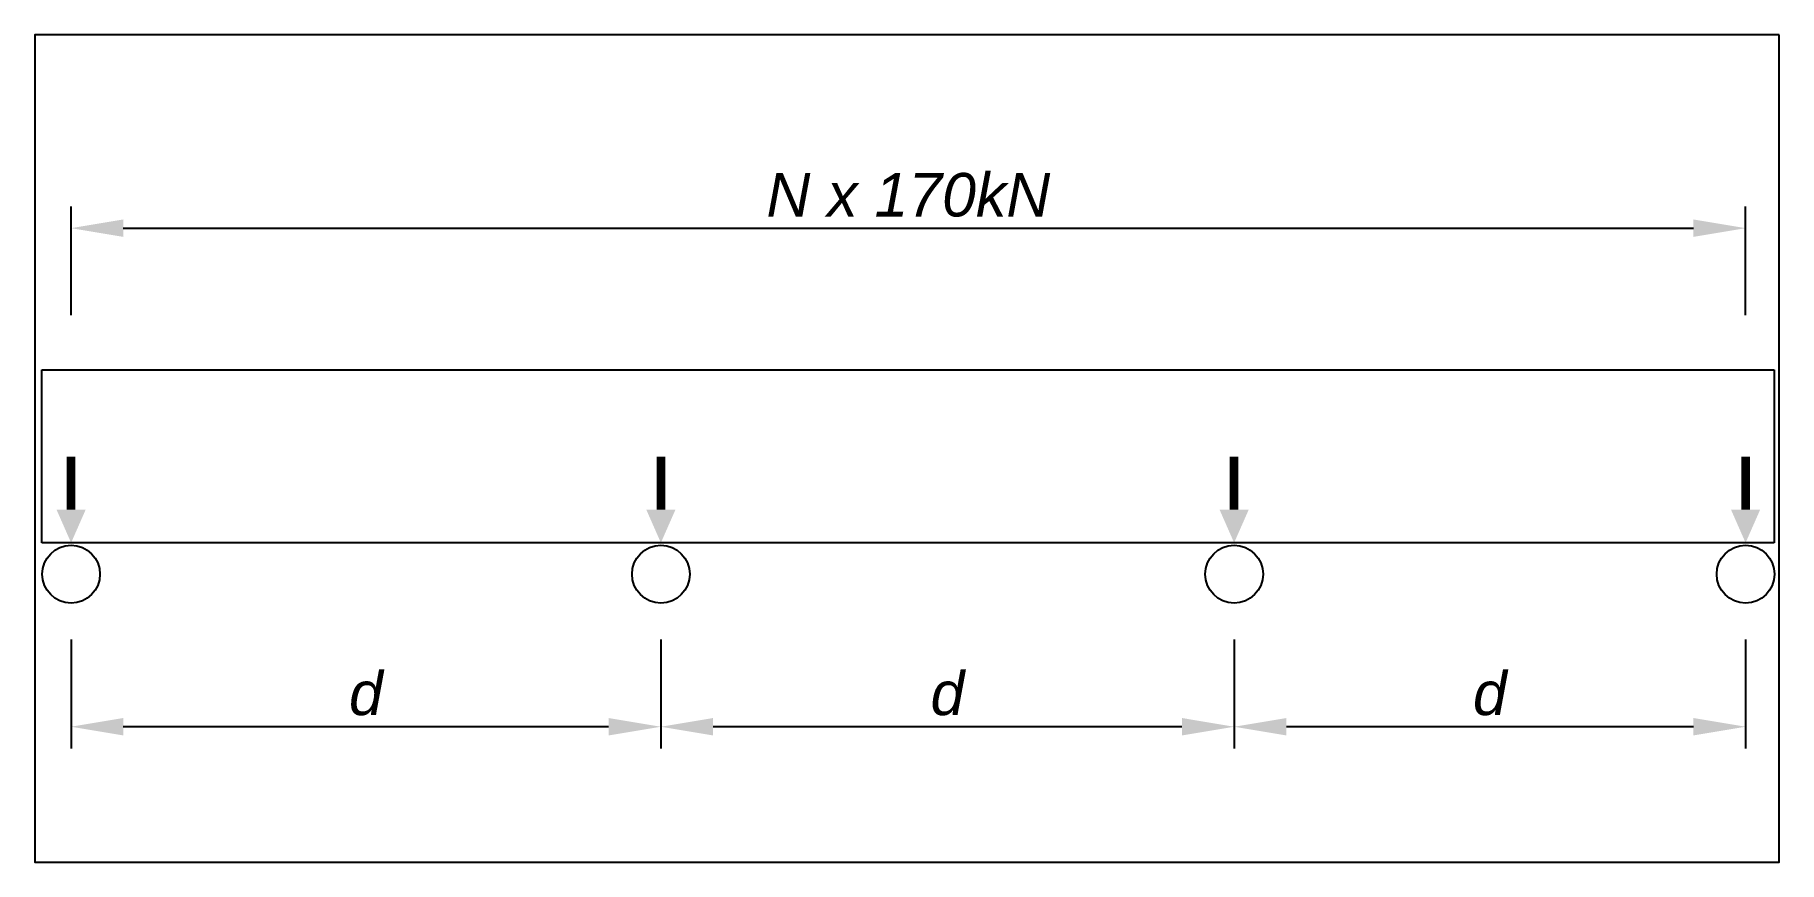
# Model space of a CAD drawing. Header units: millimetres. Extents: x 0 to 100, y 0 to 47.
import ezdxf

# ---------------------------------------------------------------- set-up
doc = ezdxf.new("R2010")
doc.units = ezdxf.units.MM
for name, color, linetype in [('boundingBox', 7, 'Continuous'), ('strzalki', 7, 'Continuous'), ('Wymiary', 7, 'Continuous')]:
    doc.layers.add(name, color=color, linetype=linetype)
doc.styles.get("Standard").update_dxf_attribs({"font": 'arial.ttf'})
doc.dimstyles.new('ISO-25', dxfattribs={"dimtxt": 2.5, "dimasz": 3, "dimexe": 1.25, "dimexo": 0.625, "dimtad": 1, "dimtxsty": 'Standard', "dimcen": 2.5, "dimadec": 0, "dimazin": 0, "dimtfac": 1, "dimtmove": 0, "dimatfit": 3, "dimfxl": 5, "dimfxlon": 1, "dimarcsym": 0})

# ---------------------------------------------------------------- blocks, each defined once
blk = doc.blocks.new('*D2')
at = {"layer": 'Defpoints', "color": 0, "transparency": 16777216}
for p in [(98.28, 36.39), (2.08, 23.27), (98.28, 23.27)]:
    blk.add_point(p, dxfattribs=at)
at = {"layer": 'Wymiary', "color": 0, "lineweight": -2, "transparency": 16777216}
for p, q in [((2.08, 31.39), (2.08, 37.64)), ((98.28, 31.39), (98.28, 37.64)), ((5.08, 36.39), (95.28, 36.39))]:
    blk.add_line(p, q, dxfattribs=at)
at = {"layer": 'Wymiary', "color": 0, "transparency": 16777216}
for points in [[(5.08, 36.89), (5.08, 35.89), (2.08, 36.39)], [(95.28, 36.89), (95.28, 35.89), (98.28, 36.39)]]:
    blk.add_solid(points, dxfattribs=at)
at = {"layer": 'Wymiary', "color": 0, "transparency": 16777216, "insert": (50.18, 38.29), "char_height": 2.5, "attachment_point": 5}
blk.add_mtext('{\\fArial|b0|i1|c238|p34;N x 170kN}', dxfattribs=at)
blk = doc.blocks.new('*D24')
at = {"layer": 'Defpoints', "color": 0, "transparency": 16777216}
for p in [(2.08, 18.33), (35.96, 18.33), (2.08, 7.77)]:
    blk.add_point(p, dxfattribs=at)
at = {"layer": 'Wymiary', "color": 0, "lineweight": -2, "transparency": 16777216}
for p, q in [((2.08, 12.77), (2.08, 6.52)), ((35.96, 12.77), (35.96, 6.52)), ((32.96, 7.77), (5.08, 7.77))]:
    blk.add_line(p, q, dxfattribs=at)
at = {"layer": 'Wymiary', "color": 0, "transparency": 16777216}
for points in [[(5.08, 8.27), (5.08, 7.27), (2.08, 7.77)], [(32.96, 8.27), (32.96, 7.27), (35.96, 7.77)]]:
    blk.add_solid(points, dxfattribs=at)
at = {"layer": 'Wymiary', "color": 0, "transparency": 16777216, "insert": (19.02, 9.67), "char_height": 2.5, "attachment_point": 5}
blk.add_mtext('{\\fArial|b0|i1|c238|p34;d}', dxfattribs=at)
blk = doc.blocks.new('*D29')
at = {"layer": 'Defpoints', "color": 0, "transparency": 16777216}
for p in [(35.96, 18.33), (68.9, 18.33), (35.96, 7.77)]:
    blk.add_point(p, dxfattribs=at)
at = {"layer": 'Wymiary', "color": 0, "lineweight": -2, "transparency": 16777216}
for p, q in [((35.96, 12.77), (35.96, 6.52)), ((68.9, 12.77), (68.9, 6.52)), ((65.9, 7.77), (38.96, 7.77))]:
    blk.add_line(p, q, dxfattribs=at)
at = {"layer": 'Wymiary', "color": 0, "transparency": 16777216}
for points in [[(38.96, 8.27), (38.96, 7.27), (35.96, 7.77)], [(65.9, 8.27), (65.9, 7.27), (68.9, 7.77)]]:
    blk.add_solid(points, dxfattribs=at)
at = {"layer": 'Wymiary', "color": 0, "transparency": 16777216, "insert": (52.43, 9.67), "char_height": 2.5, "attachment_point": 5}
blk.add_mtext('{\\fArial|b0|i1|c238|p34;d}', dxfattribs=at)
blk = doc.blocks.new('*D30')
at = {"layer": 'Defpoints', "color": 0, "transparency": 16777216}
for p in [(68.9, 18.33), (98.28, 18.33), (68.9, 7.77)]:
    blk.add_point(p, dxfattribs=at)
at = {"layer": 'Wymiary', "color": 0, "lineweight": -2, "transparency": 16777216}
for p, q in [((68.9, 12.77), (68.9, 6.52)), ((98.28, 12.77), (98.28, 6.52)), ((95.28, 7.77), (71.9, 7.77))]:
    blk.add_line(p, q, dxfattribs=at)
at = {"layer": 'Wymiary', "color": 0, "transparency": 16777216}
for points in [[(71.9, 8.27), (71.9, 7.27), (68.9, 7.77)], [(95.28, 8.27), (95.28, 7.27), (98.28, 7.77)]]:
    blk.add_solid(points, dxfattribs=at)
at = {"layer": 'Wymiary', "color": 0, "transparency": 16777216, "insert": (83.59, 9.67), "char_height": 2.5, "attachment_point": 5}
blk.add_mtext('{\\fArial|b0|i1|c238|p34;d}', dxfattribs=at)

msp = doc.modelspace()

# ---------------------------------------------------------------- linework, layer by layer
for p, q in [((0.401, 28.254), (99.929, 28.254)), ((0.401, 18.328), (0.401, 28.254)), ((99.929, 28.254), (99.929, 18.328)), ((99.929, 18.328), (0.401, 18.328))]:
    msp.add_line(p, q)
for centre in [(2.081, 16.528), (35.964, 16.528), (68.897, 16.528), (98.28, 16.528)]:
    msp.add_circle(centre, 1.659)
at = {"layer": 'boundingBox'}
msp.add_lwpolyline([(100.206, 47.483), (0, 47.483), (0, 0), (100.206, 0)], close=True, dxfattribs=at)
at = {"layer": 'strzalki', "const_width": 0.5}
for points in [[(2.081, 20.222), (2.081, 23.266)], [(35.964, 20.222), (35.964, 23.266)], [(68.897, 20.222), (68.897, 23.266)], [(98.28, 20.222), (98.28, 23.266)]]:
    msp.add_lwpolyline(points, dxfattribs=at)
at = {"layer": 'strzalki'}
for points in [[(1.248, 20.222), (2.081, 18.328), (2.914, 20.222)], [(35.13, 20.222), (35.964, 18.328), (36.797, 20.222)], [(68.064, 20.222), (68.897, 18.328), (69.731, 20.222)], [(99.113, 20.222), (98.28, 18.328), (97.447, 20.222)]]:
    msp.add_solid(points, dxfattribs=at)

# ---------------------------------------------------------------- dimensions: what is measured, and where the dimension line sits
at = {"layer": 'Wymiary'}
for base, p1, p2, text, picture, middle in [((98.28, 36.389), (2.081, 23.266), (98.28, 23.266), '{\\fArial|b0|i1|c238|p34;N x 170kN}', '*D2', (50.181, 38.291)), ((2.081, 7.774), (35.964, 18.328), (2.081, 18.328), '{\\fArial|b0|i1|c238|p34;d}', '*D24', (19.022, 9.669)), ((35.964, 7.774), (68.897, 18.328), (35.964, 18.328), '{\\fArial|b0|i1|c238|p34;d}', '*D29', (52.431, 9.669)), ((68.897, 7.774), (98.28, 18.328), (68.897, 18.328), '{\\fArial|b0|i1|c238|p34;d}', '*D30', (83.589, 9.669))]:
    dim = msp.add_linear_dim(base=base, p1=p1, p2=p2, text=text, dimstyle='ISO-25', dxfattribs=at)
    dim.commit()
    dim.dimension.update_dxf_attribs({"geometry": picture, "text_midpoint": middle})

doc.saveas('drawing.dxf')
